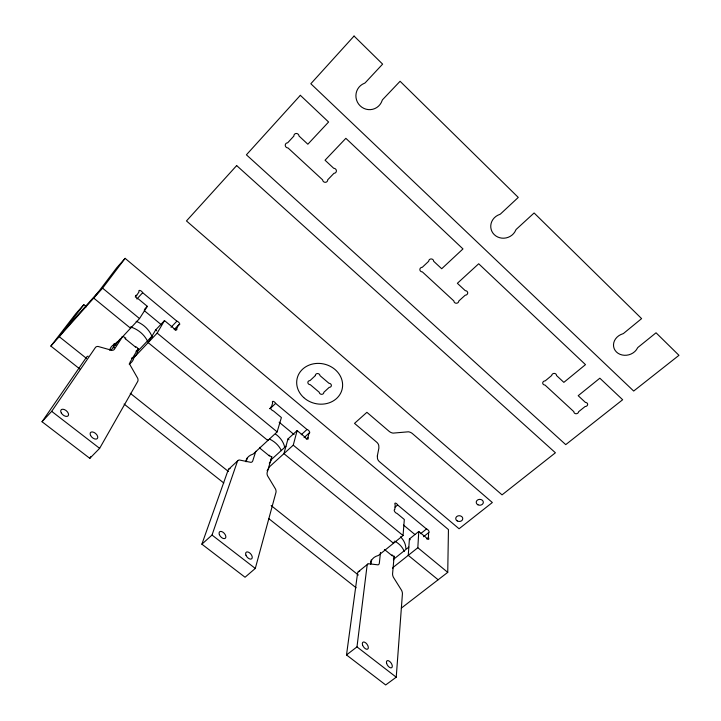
<?xml version="1.0" encoding="UTF-8"?>
<svg xmlns="http://www.w3.org/2000/svg" width="721" height="721" viewBox="0 0 721 721"><rect width="100%" height="100%" fill="white"/><g stroke="black" fill="none" stroke-linecap="round" stroke-linejoin="round"><path stroke-width="1.08" d="M401.354 608.1L447.741 572.357L448.444 529.593L125.121 258.352L116.694 267.806L93.721 298.088L130.555 328.217L131.573 326.631M438.125 579.765L408.257 555.341L409.411 539.002L418.775 531.476L426.075 537.533A2.253 0.973 51.9 0 0 428.319 539.398A2.253 0.973 51.9 0 0 428.409 537.515L428.616 532.675A2.226 0.955 51.7 0 0 428.698 530.827A2.226 0.955 51.7 0 0 426.481 528.98L397.659 504.979A2.244 0.982 50.7 0 0 395.387 503.096A2.244 0.982 50.7 0 0 395.216 504.889L394.775 509.603A2.262 1 50.9 0 0 394.603 511.432A2.262 1 50.9 0 0 396.901 513.334L404.319 519.49L403.048 535.55L378.723 555.215A2.271 1.83 7.2 0 1 377.903 555.63A11.482 9.184 6.9 0 0 370.648 564.417M392.648 568.391A11.482 9.184 6.9 0 0 392.936 567.788A2.262 1.802 6.2 0 1 393.45 567.13L417.829 547.726L418.775 531.476M359.743 571.248L358.941 571.402A7.381 3.659 52.4 0 0 357.553 573.321L346.504 654.947L385.672 684.95L396.235 677.181L402.408 593.996A7.39 3.524 53.1 0 0 401.624 590.409L393.342 577.16A7.273 3.425 52.8 0 1 392.584 573.655L394.153 556.062M393.594 542.237L393.504 543.274L283.93 453.653L287.985 438.954L297.124 430.581L305.073 437.178A2.325 1.072 47.8 0 0 307.516 439.197A2.325 1.072 47.8 0 0 307.93 437.512L308.994 433.159A2.298 1.045 47.7 0 0 309.399 431.5A2.298 1.045 47.7 0 0 306.993 429.491L275.647 403.4A2.325 1.072 46.4 0 0 273.178 401.345A2.325 1.072 46.4 0 0 272.673 402.949L271.339 407.131A2.352 1.091 46.5 0 0 270.817 408.762A2.352 1.091 46.5 0 0 273.313 410.835L281.397 417.54L277.134 431.888L253.45 453.815A2.379 1.983 16.7 0 1 252.638 454.275A12.005 9.977 16 0 0 245.807 461.539M393.351 558.982A2.235 1.793 6.4 0 0 392.044 555.648L392.125 554.791M380.499 552.43L379.363 562.984A7.3 3.497 52 0 1 378.065 564.849L368.422 563.732A7.417 3.596 52.3 0 0 367.07 565.634L356.985 646.89L346.504 654.947M370.81 563.434L371.225 559.938M267.067 470.732A12.005 9.977 16 0 0 269.005 467.523A2.361 1.965 15 0 1 269.492 466.793L293.258 445.163L297.124 430.581M230.098 468.551A7.634 4.029 47 0 0 228.115 470.128L201.88 544.184L245.041 577.242L255.297 568.436L275.945 492.497A7.607 3.902 48.2 0 0 275.548 489.099L267.545 475.779A7.489 3.776 48 0 1 267.185 472.462L271.853 456.555M270.645 459.565A2.334 1.956 15.4 0 0 269.266 455.816L269.447 455.194M268.122 439.576L267.833 440.495L148.156 342.619L155.664 329.93L164.496 320.584L173.184 327.785A2.46 1.154 42.7 0 0 175.843 330.002A2.46 1.154 42.7 0 0 176.654 328.542L178.727 324.792A2.433 1.127 42.8 0 0 179.511 323.368A2.433 1.127 42.8 0 0 176.879 321.169L142.677 292.699A2.487 1.145 41.4 0 0 139.982 290.455A2.487 1.145 41.4 0 0 139.072 291.807L136.684 295.358A2.514 1.172 41.3 0 0 135.755 296.746A2.514 1.172 41.3 0 0 138.486 299.008L147.318 306.335L139.523 318.574L116.694 343.115A2.542 2.127 29.5 0 1 115.883 343.629A12.798 10.707 28.5 0 0 109.637 350.199M269.266 455.816L260.02 448.3L260.308 447.38M255.82 451.319L252.765 460.827A7.552 3.848 46.9 0 1 250.89 462.359L239.318 459.98A7.679 3.975 47.1 0 0 237.362 461.53L212.019 535.054L201.88 544.184M246.095 461.782L247.483 457.583M88.097 356.165A8.156 4.335 40.4 0 0 86.493 357.228L42.034 421.74L89.819 458.349L99.633 448.345L137.666 381.526A8.066 4.218 42 0 0 137.738 378.354L130.113 365.024A7.94 4.083 42 0 1 130.213 361.933L138.008 349.009M89.819 458.349L90.9 456.474M129.14 364.051A12.798 10.707 28.5 0 0 133.791 358.112A2.505 2.109 27.6 0 1 134.232 357.31L157.169 333.111L164.496 320.584M136.377 350.803L136.053 351.343A2.487 2.091 28.2 0 0 138.108 349.171A2.487 2.091 28.2 0 0 135.404 346.972L125.301 338.762A2.505 2.109 29.3 0 0 122.146 336.572M135.404 346.972L135.728 346.431M125.301 338.762L125.814 337.969M122.642 336.509L114.432 349.198A8.066 4.128 40.8 0 1 111.872 350.325L98.038 346.45A8.201 4.272 40.6 0 0 95.37 347.576L51.687 411.349L42.034 421.74M120.695 338.473L115.504 344.142A2.487 2.082 29.2 0 0 114.224 347.702M111.061 350.316L116.604 342.466M115.504 344.142L116.369 342.817M116.451 342.682L116.793 342.151M79.968 369.125L50.858 346.071L102.589 288.166L125.121 258.352M86.466 306.785L83.852 304.659L59.239 336.689L86.511 358.418M50.858 346.071L75.849 313.635L83.852 304.659M64.097 330.371L98.263 292.104M135.224 296.953L136.684 295.358M136.9 298.999L142.677 292.699M144.389 309.489L147.318 306.335M151.96 336.193L138.162 350.757A2.478 2.091 27.8 0 0 137.729 351.56A12.636 10.617 28.7 0 1 131.429 358.193M171.039 327.298L176.879 321.169M174.329 329.389L178.727 324.792M175.185 330.083L176.654 328.542M269.825 408.555L271.339 407.131M269.924 408.798L275.647 403.4M228.575 469.317L237.813 460.719M285.976 446.218L271.691 459.268A2.334 1.947 15.1 0 0 271.213 459.989A11.869 9.905 16.1 0 1 269.293 463.17M301.225 434.745L306.993 429.491M304.046 437.665L308.994 433.159M306.272 439.017L307.93 437.512M395.144 507.061L397.659 504.979M358.292 571.771L367.782 564.092M420.586 533.711L426.481 528.98M408.843 547.086L394.189 558.811A2.235 1.793 6.1 0 0 393.684 559.46A11.356 9.121 6.9 0 1 393.441 559.965M423.551 536.73L428.616 532.675M426.706 538.866L428.409 537.515M51.687 411.349L99.633 448.345M212.019 535.054L255.297 568.436M356.985 646.89L396.235 677.181M124.084 404.057L223.789 483.007M268.789 518.642L356.147 587.804M130.24 393.26L228.467 471.534M271.132 505.529L358.364 575.043M115.171 344.016L116.126 344.791M384.401 549.438L392.044 555.648M102.589 288.166L139.523 318.574M157.169 333.111L277.134 431.888M293.258 445.163L403.048 535.55M417.829 547.726L447.741 572.357M155.664 329.93L156.754 330.822M287.985 438.954L288.977 439.774M409.411 539.002L410.321 539.759M144.236 310.607L161.297 324.72M279.117 422.182L294.06 434.547M403.499 525.068L414.836 534.45M136.161 321.323A24.577 20.729 28.9 0 1 152.203 337.031M130.627 326.946A24.884 20.9 28.7 0 1 147.769 341.673M138.774 348.721A2.478 2.091 28.2 0 1 137.351 349.198M115.441 345.395A2.478 2.082 29.2 0 1 114.855 343.593M400.488 536.821A22.108 17.845 6.9 0 1 405.869 548.483M394.63 541.092A22.36 17.962 6.9 0 1 404.265 551.502M113.774 347.991A12.636 10.617 28.7 0 1 113.819 343.953M275.512 434.06A23.099 19.359 16.2 0 1 284.705 447.371M269.555 439.089A23.369 19.503 16.1 0 1 281.379 450.697M259.677 447.38A2.343 1.965 16.5 0 1 260.02 448.3M377.335 455.96L377.471 458.448A7.048 5.975 7.1 0 0 379.588 461.81L459.07 528.763L492.344 502.519L412.43 433.618A7.138 6.119 5.3 0 0 408.41 431.798L393.098 433.114A7.165 6.174 6.5 0 1 389.079 431.293L366.908 412.322L354.516 423.371L376.632 442.135A7.084 6.029 8.2 0 1 378.768 445.542L378.895 448.065L377.335 455.96M236.659 165.578L186.469 220.941L502.041 494.867L555.413 452.779L236.659 165.578M300.342 95.316L246.411 154.817L565.742 444.632L622.656 399.74L599.845 378.201L578.188 395.694L585.425 402.426A2.388 2.037 -9.5 0 1 587.651 404.499A2.388 2.037 -9.5 0 1 585.119 406.518L578.593 411.736A2.37 2.019 -8.5 0 1 576.088 413.737A2.37 2.019 -8.5 0 1 573.871 411.691L544.986 385.041A2.388 2.073 -7.6 0 1 542.715 382.941A2.388 2.073 -7.6 0 1 545.202 380.877L551.709 375.488A2.406 2.091 -8.6 0 1 554.224 373.406A2.406 2.091 -8.6 0 1 556.504 375.524L563.858 382.364L585.488 364.637L478.69 263.769L457.366 283.308L465.279 290.671A2.46 2.253 -3.6 0 1 467.713 292.924A2.46 2.253 -3.6 0 1 465.225 295.186L458.799 301.008A2.442 2.235 -2 0 1 456.33 303.244A2.442 2.235 -2 0 1 453.906 300.999L422.344 271.88A2.469 2.298 2.5 0 1 419.856 269.582A2.469 2.298 2.5 0 1 422.308 267.284L428.698 261.263A2.478 2.316 0.6 0 1 431.167 258.938A2.478 2.316 0.6 0 1 433.654 261.254L441.703 268.744L462.972 248.925L345.864 138.315L325.045 160.215L333.724 168.299A2.578 2.469 31.7 0 1 336.392 170.778A2.578 2.469 31.7 0 1 333.967 173.301L327.695 179.826A2.569 2.451 31 0 1 325.288 182.323A2.569 2.451 31 0 1 322.62 179.871L287.994 147.922A2.632 2.487 42.7 0 1 285.264 145.399A2.632 2.487 42.7 0 1 287.652 142.812L293.871 136.071A2.641 2.505 44.6 0 1 296.277 133.466A2.641 2.505 44.6 0 1 299.017 136.008L307.849 144.227L328.596 122.011L300.342 95.316M354.056 36.05L310.832 83.744L633.678 391.043L678.966 355.327L656.047 332.796L638.094 347.297A2.496 2.145 -15.9 0 0 637.445 348.099A12.663 10.932 -15.4 0 1 616.473 352.01A12.663 10.932 -15.4 0 1 622.728 333.823A2.505 2.181 -16 0 0 623.683 333.318L641.609 318.61L534.108 212.974L516.398 229.215A2.569 2.388 -16.4 0 0 515.767 230.107A13.023 12.194 -15.1 0 1 494.273 234.649A13.023 12.194 -15.1 0 1 499.635 214.461A2.578 2.433 -16.4 0 0 500.599 213.885L518.273 197.419L400.083 81.275L382.734 99.525A2.677 2.641 67.3 0 0 382.139 100.525A13.681 13.411 64.3 0 1 360.13 105.807A13.681 13.411 64.3 0 1 364.375 83.303A2.722 2.659 69.5 0 0 365.34 82.645L382.626 64.124L354.056 36.05M315.374 375.578L310.021 380.598A2.316 2.019 14.7 0 0 307.858 382.626A2.316 2.019 14.7 0 0 310.282 384.681L319.25 392.287A2.307 2.01 13.4 0 0 321.656 394.333A2.307 2.01 13.4 0 0 323.819 392.332L329.191 387.366A2.316 2.028 12.9 0 0 331.372 385.347A2.316 2.028 12.9 0 0 328.965 383.293L319.98 375.614A2.325 2.037 14.2 0 0 317.555 373.541A2.325 2.037 14.2 0 0 315.374 375.578M90.585 435.484A4.551 2.65 41.5 0 0 97.227 438.656A4.551 2.65 41.5 0 0 94.009 432.411A4.551 2.65 41.5 0 0 90.585 435.484M61.33 413.052A4.623 2.677 39.9 0 0 68.144 415.837A4.623 2.677 39.9 0 0 64.439 409.6A4.623 2.677 39.9 0 0 61.33 413.052M386.636 663.5A4.182 2.145 55.6 0 0 391.701 667.7A4.182 2.145 55.6 0 0 389.755 661.499A4.182 2.145 55.6 0 0 386.636 663.5M362.519 644.844A4.191 2.19 54.8 0 0 367.665 649.107A4.191 2.19 54.8 0 0 365.808 642.934A4.191 2.19 54.8 0 0 362.519 644.844M245.942 555.188A4.281 2.415 49.8 0 0 251.683 558.802A4.281 2.415 49.8 0 0 249.196 552.556A4.281 2.415 49.8 0 0 245.942 555.188M219.364 534.631A4.317 2.46 48.5 0 0 225.222 538.335A4.317 2.46 48.5 0 0 222.807 532.098A4.317 2.46 48.5 0 0 219.364 534.631M477.942 504.799A3.56 2.938 0.6 0 0 483.34 502.357A3.56 2.938 0.6 0 0 478.059 499.716A3.56 2.938 0.6 0 0 477.942 504.799M457.249 520.941A3.515 2.884 2.1 0 0 462.756 518.868A3.515 2.884 2.1 0 0 457.745 515.966A3.515 2.884 2.1 0 0 457.249 520.941M303.712 397.568A23.126 20.224 13.8 0 0 341.943 389.908A23.126 20.224 13.8 0 0 313.275 363.871A23.126 20.224 13.8 0 0 303.712 397.568"/></g></svg>
